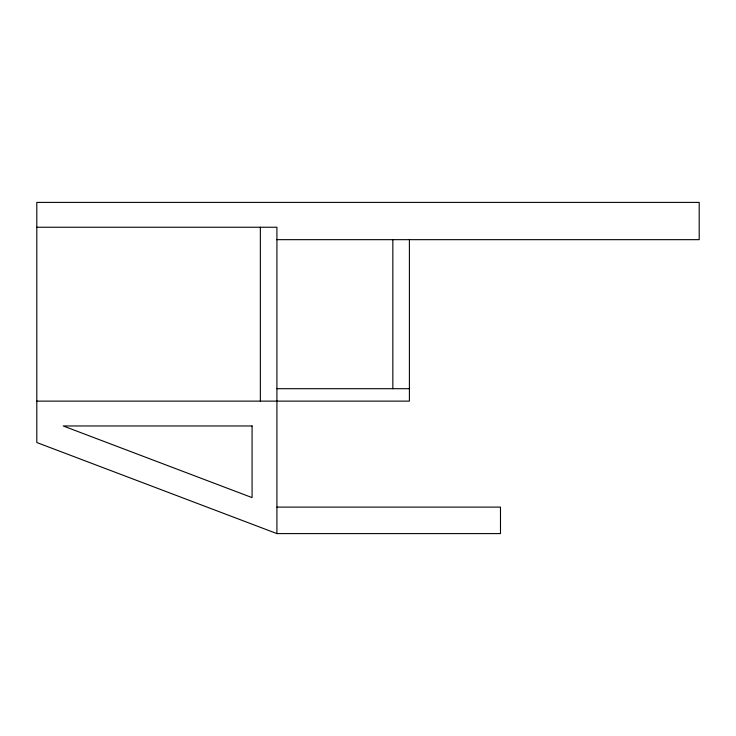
<?xml version="1.0" encoding="UTF-8"?>
<svg xmlns="http://www.w3.org/2000/svg" width="736" height="736" viewBox="0 0 736 736"><rect width="100%" height="100%" fill="white"/><g stroke="black" fill="none" stroke-linecap="round" stroke-linejoin="round"><path stroke-width="1.1" d="M36.8 227.24L276.92 227.24L276.92 533.6L500.48 533.6L500.48 507.104L276.92 507.104M276.92 239.66L699.2 239.66L699.2 202.4L36.8 202.4L36.8 442.52L276.92 533.6M276.92 388.7L409.4 388.7M36.8 401.12L409.4 401.12L409.4 239.66M392.84 239.66L392.84 388.7M260.36 227.24L260.36 401.12M252.08 425.96L63.186 425.96L252.08 497.61L252.08 425.96"/></g></svg>
